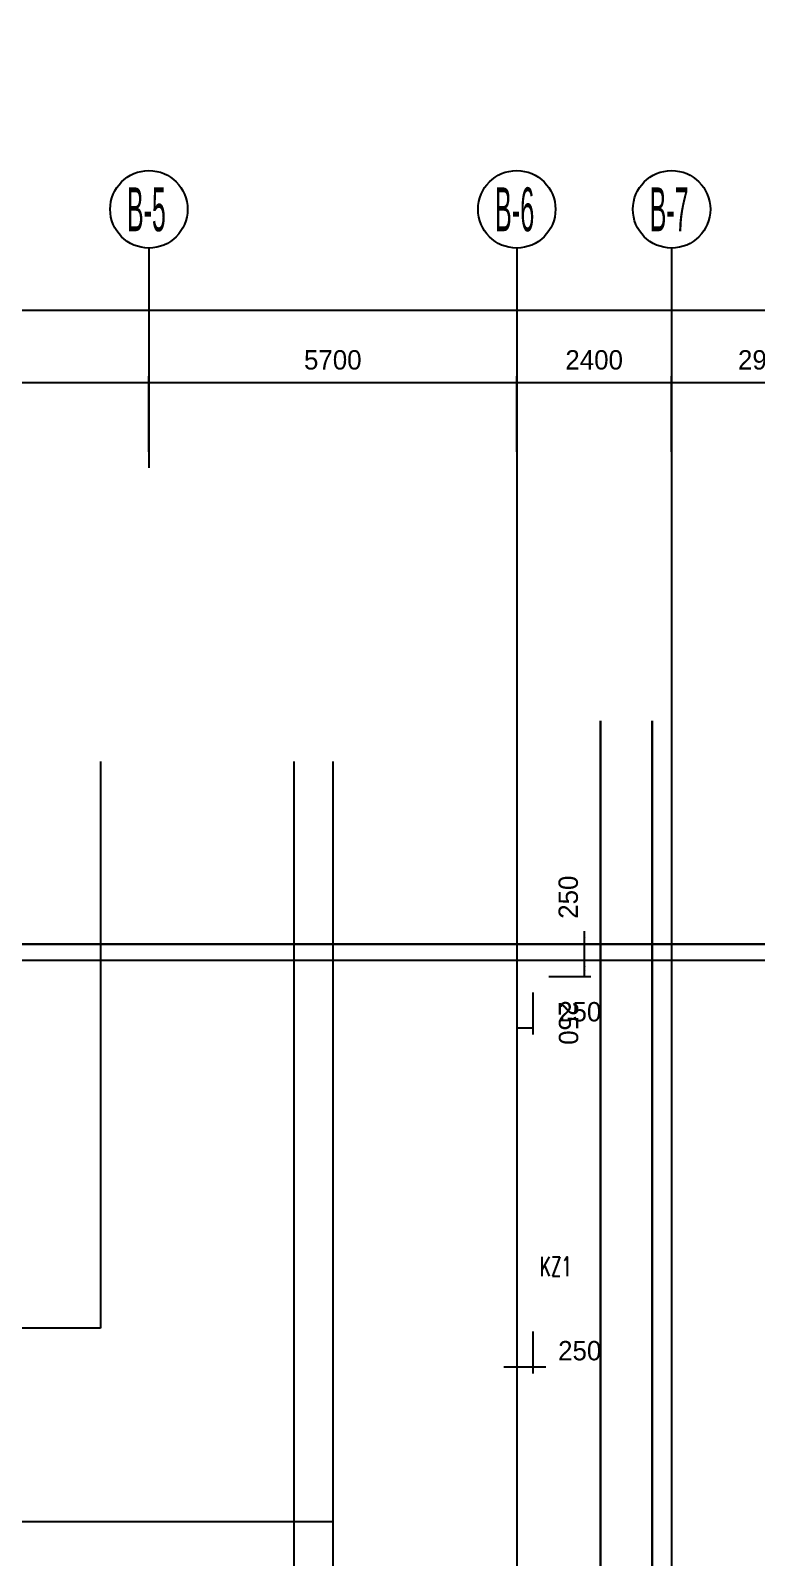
# Model space of a CAD drawing. Extents: x 387171 to 699106, y 11966 to 245688.
# Drawn here: x 522824 to 534073, y 222037 to 245688 of the extents above; entities that cross this region are included whole.
import ezdxf

# ---------------------------------------------------------------- set-up
doc = ezdxf.new("R2010")
doc.units = 0
doc.header["$LTSCALE"] = 100
doc.header["$MEASUREMENT"] = 0
for name, color, linetype in [('DIM', 3, 'Continuous'), ('DOTE', 253, 'Continuous'), ('L-AXIS', 3, 'Continuous'), ('NUM', 7, 'Continuous'), ('Q-dote', 253, 'Continuous')]:
    doc.layers.add(name, color=color, linetype=linetype)
doc.styles.add('hztxt', font='hztxt')
doc.styles.get("Standard").update_dxf_attribs({"font": 'standard'})
doc.dimstyles.get("Standard").update_dxf_attribs({"dimtxt": 300, "dimasz": 100, "dimexe": 100, "dimexo": 250, "dimgap": 100, "dimtad": 0, "dimtoh": 1, "dimdec": 0, "dimdsep": 46, "dimcen": 0.09, "dimclrt": 7, "dimadec": 0, "dimazin": 0, "dimtfac": 1, "dimtdec": 4, "dimtofl": 0, "dimtmove": 0, "dimatfit": 3, "dimfxl": 1, "dimtolj": 1, "dimtzin": 0, "dimarcsym": 0})

# ---------------------------------------------------------------- blocks, each defined once
blk = doc.blocks.new('*D397')
at = {"layer": 'L-AXIS', "color": 0, "linetype": 'ByBlock', "lineweight": -2}
for p, q in [((494858, 239398), (494858, 241456)), ((494858, 241356), (656958, 241356)), ((656958, 239398), (656958, 241456))]:
    blk.add_line(p, q, dxfattribs=at)
for points in [[(494858, 241356), (494958, 241372), (494958, 241339)], [(656958, 241356), (656858, 241339), (656858, 241372)]]:
    blk.add_solid(points, dxfattribs=at)
at = {"layer": 'L-AXIS', "color": 7, "linetype": 'Continuous', "lineweight": -2, "insert": (548151, 241706), "char_height": 300, "width": 1106.67, "attachment_point": 5, "style": 'hztxt'}
blk.add_mtext('162100', dxfattribs=at)
blk = doc.blocks.new('*D1094')
at = {"layer": 'L-AXIS', "color": 0, "linetype": 'ByBlock', "lineweight": -2}
for p, q in [((516558, 239163), (516558, 240335)), ((524658, 239163), (524658, 240335)), ((516558, 240235), (524658, 240235))]:
    blk.add_line(p, q, dxfattribs=at)
for points in [[(516558, 240235), (516658, 240251), (516658, 240218)], [(524658, 240235), (524558, 240218), (524558, 240251)]]:
    blk.add_solid(points, dxfattribs=at)
at = {"layer": 'L-AXIS', "color": 7, "linetype": 'Continuous', "lineweight": -2, "insert": (520608, 240585), "char_height": 300, "width": 775, "attachment_point": 5, "style": 'hztxt'}
blk.add_mtext('8100', dxfattribs=at)
blk = doc.blocks.new('*D2575')
at = {"layer": 'L-AXIS', "color": 0, "linetype": 'ByBlock', "lineweight": -2}
for p, q in [((530358, 239163), (530358, 240335)), ((532758, 239163), (532758, 240335)), ((530358, 240235), (532758, 240235))]:
    blk.add_line(p, q, dxfattribs=at)
for points in [[(530358, 240235), (530458, 240251), (530458, 240218)], [(532758, 240235), (532658, 240218), (532658, 240251)]]:
    blk.add_solid(points, dxfattribs=at)
at = {"layer": 'L-AXIS', "color": 7, "linetype": 'Continuous', "lineweight": -2, "insert": (531558, 240585), "char_height": 300, "width": 785, "attachment_point": 5, "style": 'hztxt'}
blk.add_mtext('2400', dxfattribs=at)
blk = doc.blocks.new('*D2149')
at = {"layer": 'L-AXIS', "color": 0, "linetype": 'ByBlock', "lineweight": -2}
for p, q in [((524658, 239163), (524658, 240335)), ((530358, 239163), (530358, 240335)), ((524658, 240235), (530358, 240235))]:
    blk.add_line(p, q, dxfattribs=at)
for points in [[(524658, 240235), (524758, 240251), (524758, 240218)], [(530358, 240235), (530258, 240218), (530258, 240251)]]:
    blk.add_solid(points, dxfattribs=at)
at = {"layer": 'L-AXIS', "color": 7, "linetype": 'Continuous', "lineweight": -2, "insert": (527508, 240585), "char_height": 300, "width": 780, "attachment_point": 5, "style": 'hztxt'}
blk.add_mtext('5700', dxfattribs=at)
blk = doc.blocks.new('_AXISO')
blk.add_circle((0, 0), 0.5)
blk = doc.blocks.new('*D1718')
at = {"layer": 'L-AXIS', "color": 0, "linetype": 'ByBlock', "lineweight": -2}
for p, q in [((532758, 239163), (532758, 240335)), ((535708, 239163), (535708, 240335)), ((532758, 240235), (535708, 240235))]:
    blk.add_line(p, q, dxfattribs=at)
for points in [[(532758, 240235), (532858, 240251), (532858, 240218)], [(535708, 240235), (535608, 240218), (535608, 240251)]]:
    blk.add_solid(points, dxfattribs=at)
at = {"layer": 'L-AXIS', "color": 7, "linetype": 'Continuous', "lineweight": -2, "insert": (534233, 240585), "char_height": 300, "width": 775, "attachment_point": 5, "style": 'hztxt'}
blk.add_mtext('2950', dxfattribs=at)
blk = doc.blocks.new('*D279')
at = {"layer": 'DIM', "color": 0, "linetype": 'ByBlock', "lineweight": -2}
for p, q in [((530358, 225538), (530358, 224888)), ((530608, 225538), (530608, 224888)), ((530158, 224988), (530808, 224988))]:
    blk.add_line(p, q, dxfattribs=at)
for points in [[(530358, 224988), (530258, 224971), (530258, 225005)], [(530608, 224988), (530708, 225005), (530708, 224971)]]:
    blk.add_solid(points, dxfattribs=at)
at = {"layer": 'DIM', "color": 7, "linetype": 'Continuous', "lineweight": -2, "insert": (531334, 225238), "char_height": 300, "width": 566.67, "attachment_point": 5, "style": 'hztxt'}
blk.add_mtext('250', dxfattribs=at)
blk = doc.blocks.new('*D1739')
at = {"layer": 'DIM', "color": 0, "linetype": 'ByBlock', "lineweight": -2}
for p, q in [((530358, 230788), (530358, 230138)), ((530608, 230788), (530608, 230138)), ((530358, 230238), (530608, 230238))]:
    blk.add_line(p, q, dxfattribs=at)
for points in [[(530358, 230238), (530458, 230255), (530458, 230221)], [(530608, 230238), (530508, 230221), (530508, 230255)]]:
    blk.add_solid(points, dxfattribs=at)
at = {"layer": 'DIM', "color": 7, "linetype": 'Continuous', "lineweight": -2, "insert": (531334, 230488), "char_height": 300, "width": 566.67, "attachment_point": 5, "style": 'hztxt'}
blk.add_mtext('250', dxfattribs=at)
blk = doc.blocks.new('*D1335')
at = {"layer": 'DIM', "color": 0, "linetype": 'ByBlock', "lineweight": -2}
for p, q in [((530858, 231288), (531508, 231288)), ((531408, 231038), (531408, 231288)), ((530858, 231038), (531508, 231038))]:
    blk.add_line(p, q, dxfattribs=at)
for points in [[(531408, 231288), (531425, 231188), (531391, 231188)], [(531408, 231038), (531391, 231138), (531425, 231138)]]:
    blk.add_solid(points, dxfattribs=at)
at = {"layer": 'DIM', "color": 7, "linetype": 'Continuous', "lineweight": -2, "insert": (531158, 230312), "char_height": 300, "width": 566.67, "attachment_point": 5, "rotation": 270, "style": 'hztxt'}
blk.add_mtext('250', dxfattribs=at)
blk = doc.blocks.new('*D1239')
at = {"layer": 'DIM', "color": 0, "linetype": 'ByBlock', "lineweight": -2}
for p, q in [((531408, 231088), (531408, 231738)), ((530858, 231538), (531508, 231538)), ((530858, 231288), (531508, 231288))]:
    blk.add_line(p, q, dxfattribs=at)
for points in [[(531408, 231538), (531391, 231638), (531425, 231638)], [(531408, 231288), (531425, 231188), (531391, 231188)]]:
    blk.add_solid(points, dxfattribs=at)
at = {"layer": 'DIM', "color": 7, "linetype": 'Continuous', "lineweight": -2, "insert": (531158, 232264), "char_height": 300, "width": 566.67, "attachment_point": 5, "rotation": 90, "style": 'hztxt'}
blk.add_mtext('250', dxfattribs=at)
blk = doc.blocks.new('后浇带现场')
at = {"color": 6, "lineweight": 30}
for points in [[(714656, 762040), (714656, 738930), (710056, 738930), (710056, 730049), (775507, 730049), (775507, 772730)], [(715456, 762040), (715456, 738130), (710856, 738130), (710856, 730849), (774707, 730849), (774707, 772730)]]:
    blk.add_lwpolyline(points, dxfattribs=at)

msp = doc.modelspace()

# ---------------------------------------------------------------- linework, layer by layer
at = {"color": 6, "lineweight": 30}
msp.add_lwpolyline([(476181.3, 232428.8), (494258.1, 233154.4), (494258.1, 231537.9), (540808.1, 231537.9), (540808.1, 232387.9), (590208.1, 232387.9), (590208.1, 232187.9), (593108.1, 232187.9), (593108.1, 230737.9), (608058.1, 230737.9), (608058.1, 231687.9), (648158.1, 231687.9), (648158.1, 230737.9), (657058.1, 230737.9), (657158.1, 196187.9), (658248.2, 196187.9), (663075.9, 83077.9), (659946, 47787.8), (654318.1, 48286.9), (653832.2, 42808.4), (496133.5, 56794.9), (482757.4, 68610.1), (476181.3, 232428.8)], dxfattribs=at)
at = {"layer": 'DOTE'}
for p, q in [((530358.1, 238913.1), (530358.1, 212837.9)), ((532758, 238913.1), (532758.2, 95505.2)), ((523908.1, 234364.9), (523908.1, 225587.9)), ((526908.1, 211945.8), (526908.1, 234364.9)), ((527508.1, 234364.9), (527508.1, 212028.2)), ((487407, 231287.9), (540908.1, 231287.9)), ((523908.1, 225587.9), (487407, 225587.9)), ((527508.1, 222587.9), (487407, 222587.9))]:
    msp.add_line(p, q, dxfattribs=at)
at = {"layer": 'L-AXIS'}
for p, q in [((524658.1, 242318.6), (524658.1, 238913.1)), ((530358.1, 242318.6), (530358.1, 238913.1)), ((532758, 242318.6), (532758, 238913.1))]:
    msp.add_line(p, q, dxfattribs=at)
at = {"layer": 'Q-dote'}
msp.add_line((530358.1, 238913.1), (530358.1, 212837.9), dxfattribs=at)

# ---------------------------------------------------------------- block references
at = {"color": 3, "lineweight": 30}
msp.add_blockref('后浇带现场', (-182998.7, -527042.1), dxfattribs=at)
at = {"layer": 'L-AXIS'}
ref = msp.add_blockref('_AXISO', (524658.1, 242918.6), dxfattribs=dict(at, xscale=1199.999999999997, yscale=1200, rotation=359.9996457873818))
ref.add_attrib('A', 'B-5', (524318.7, 242579.2), dxfattribs={"height": 678.82, "style": 'hztxt', "width": 0.42623})
ref = msp.add_blockref('_AXISO', (530358.1, 242918.6), dxfattribs=dict(at, xscale=1199.999999999997, yscale=1200, rotation=359.9996457873818))
ref.add_attrib('A', 'B-6', (530018.7, 242579.2), dxfattribs={"height": 678.82, "style": 'hztxt', "width": 0.433333})
ref = msp.add_blockref('_AXISO', (532758, 242918.6), dxfattribs=dict(at, xscale=1199.999999999997, yscale=1200, rotation=359.9996457873818))
ref.add_attrib('A', 'B-7', (532418.6, 242579.2), dxfattribs={"height": 678.82, "style": 'hztxt', "width": 0.42623})

# ---------------------------------------------------------------- texts
at = {"layer": 'NUM', "color": 200, "width": 0.7}
msp.add_text('KZ1', height=300, dxfattribs=at).set_placement((530714.1, 226394))

# ---------------------------------------------------------------- dimensions: what is measured, and where the dimension line sits
at = {"layer": 'DIM', "color": 200}
for p1, p2, picture, middle in [((530608.1, 231287.9), (530608.1, 231537.9), '*D1239', (531158.1, 231756)), ((530608.1, 231037.9), (530608.1, 231287.9), '*D1335', (531158.1, 230819.9)), ((530358.1, 231037.9), (530608.1, 231037.9), '*D1739', (530826.1, 230487.9)), ((530358.1, 225787.9), (530608.1, 225787.9), '*D279', (530826.1, 225237.9))]:
    dim = msp.add_aligned_dim(p1=p1, p2=p2, distance=-800, dimstyle='Standard', dxfattribs=at)
    dim.commit()
    dim.dimension.update_dxf_attribs({"geometry": picture, "text_midpoint": middle})
at = {"layer": 'L-AXIS'}
for base, p1, p2, picture, middle in [((656958.1, 241355.5), (494858.1, 239148.3), (656958.1, 239148.3), '*D397', (548150.6, 241705.5)), ((524658.1, 240234.6), (516558.1, 238913.1), (524658.1, 238913.1), '*D1094', (520608.1, 240584.6)), ((530358.1, 240234.6), (524658.1, 238913.1), (530358.1, 238913.1), '*D2149', (527508.1, 240584.6)), ((532758.1, 240234.6), (530358.1, 238913.1), (532758.1, 238913.1), '*D2575', (531558.1, 240584.6)), ((535708.1, 240234.6), (532758.1, 238913.1), (535708.1, 238913.1), '*D1718', (534233.1, 240584.6))]:
    dim = msp.add_linear_dim(base=base, p1=p1, p2=p2, dimstyle='Standard', dxfattribs=at)
    dim.commit()
    dim.dimension.update_dxf_attribs({"geometry": picture, "text_midpoint": middle})

doc.saveas('drawing.dxf')
